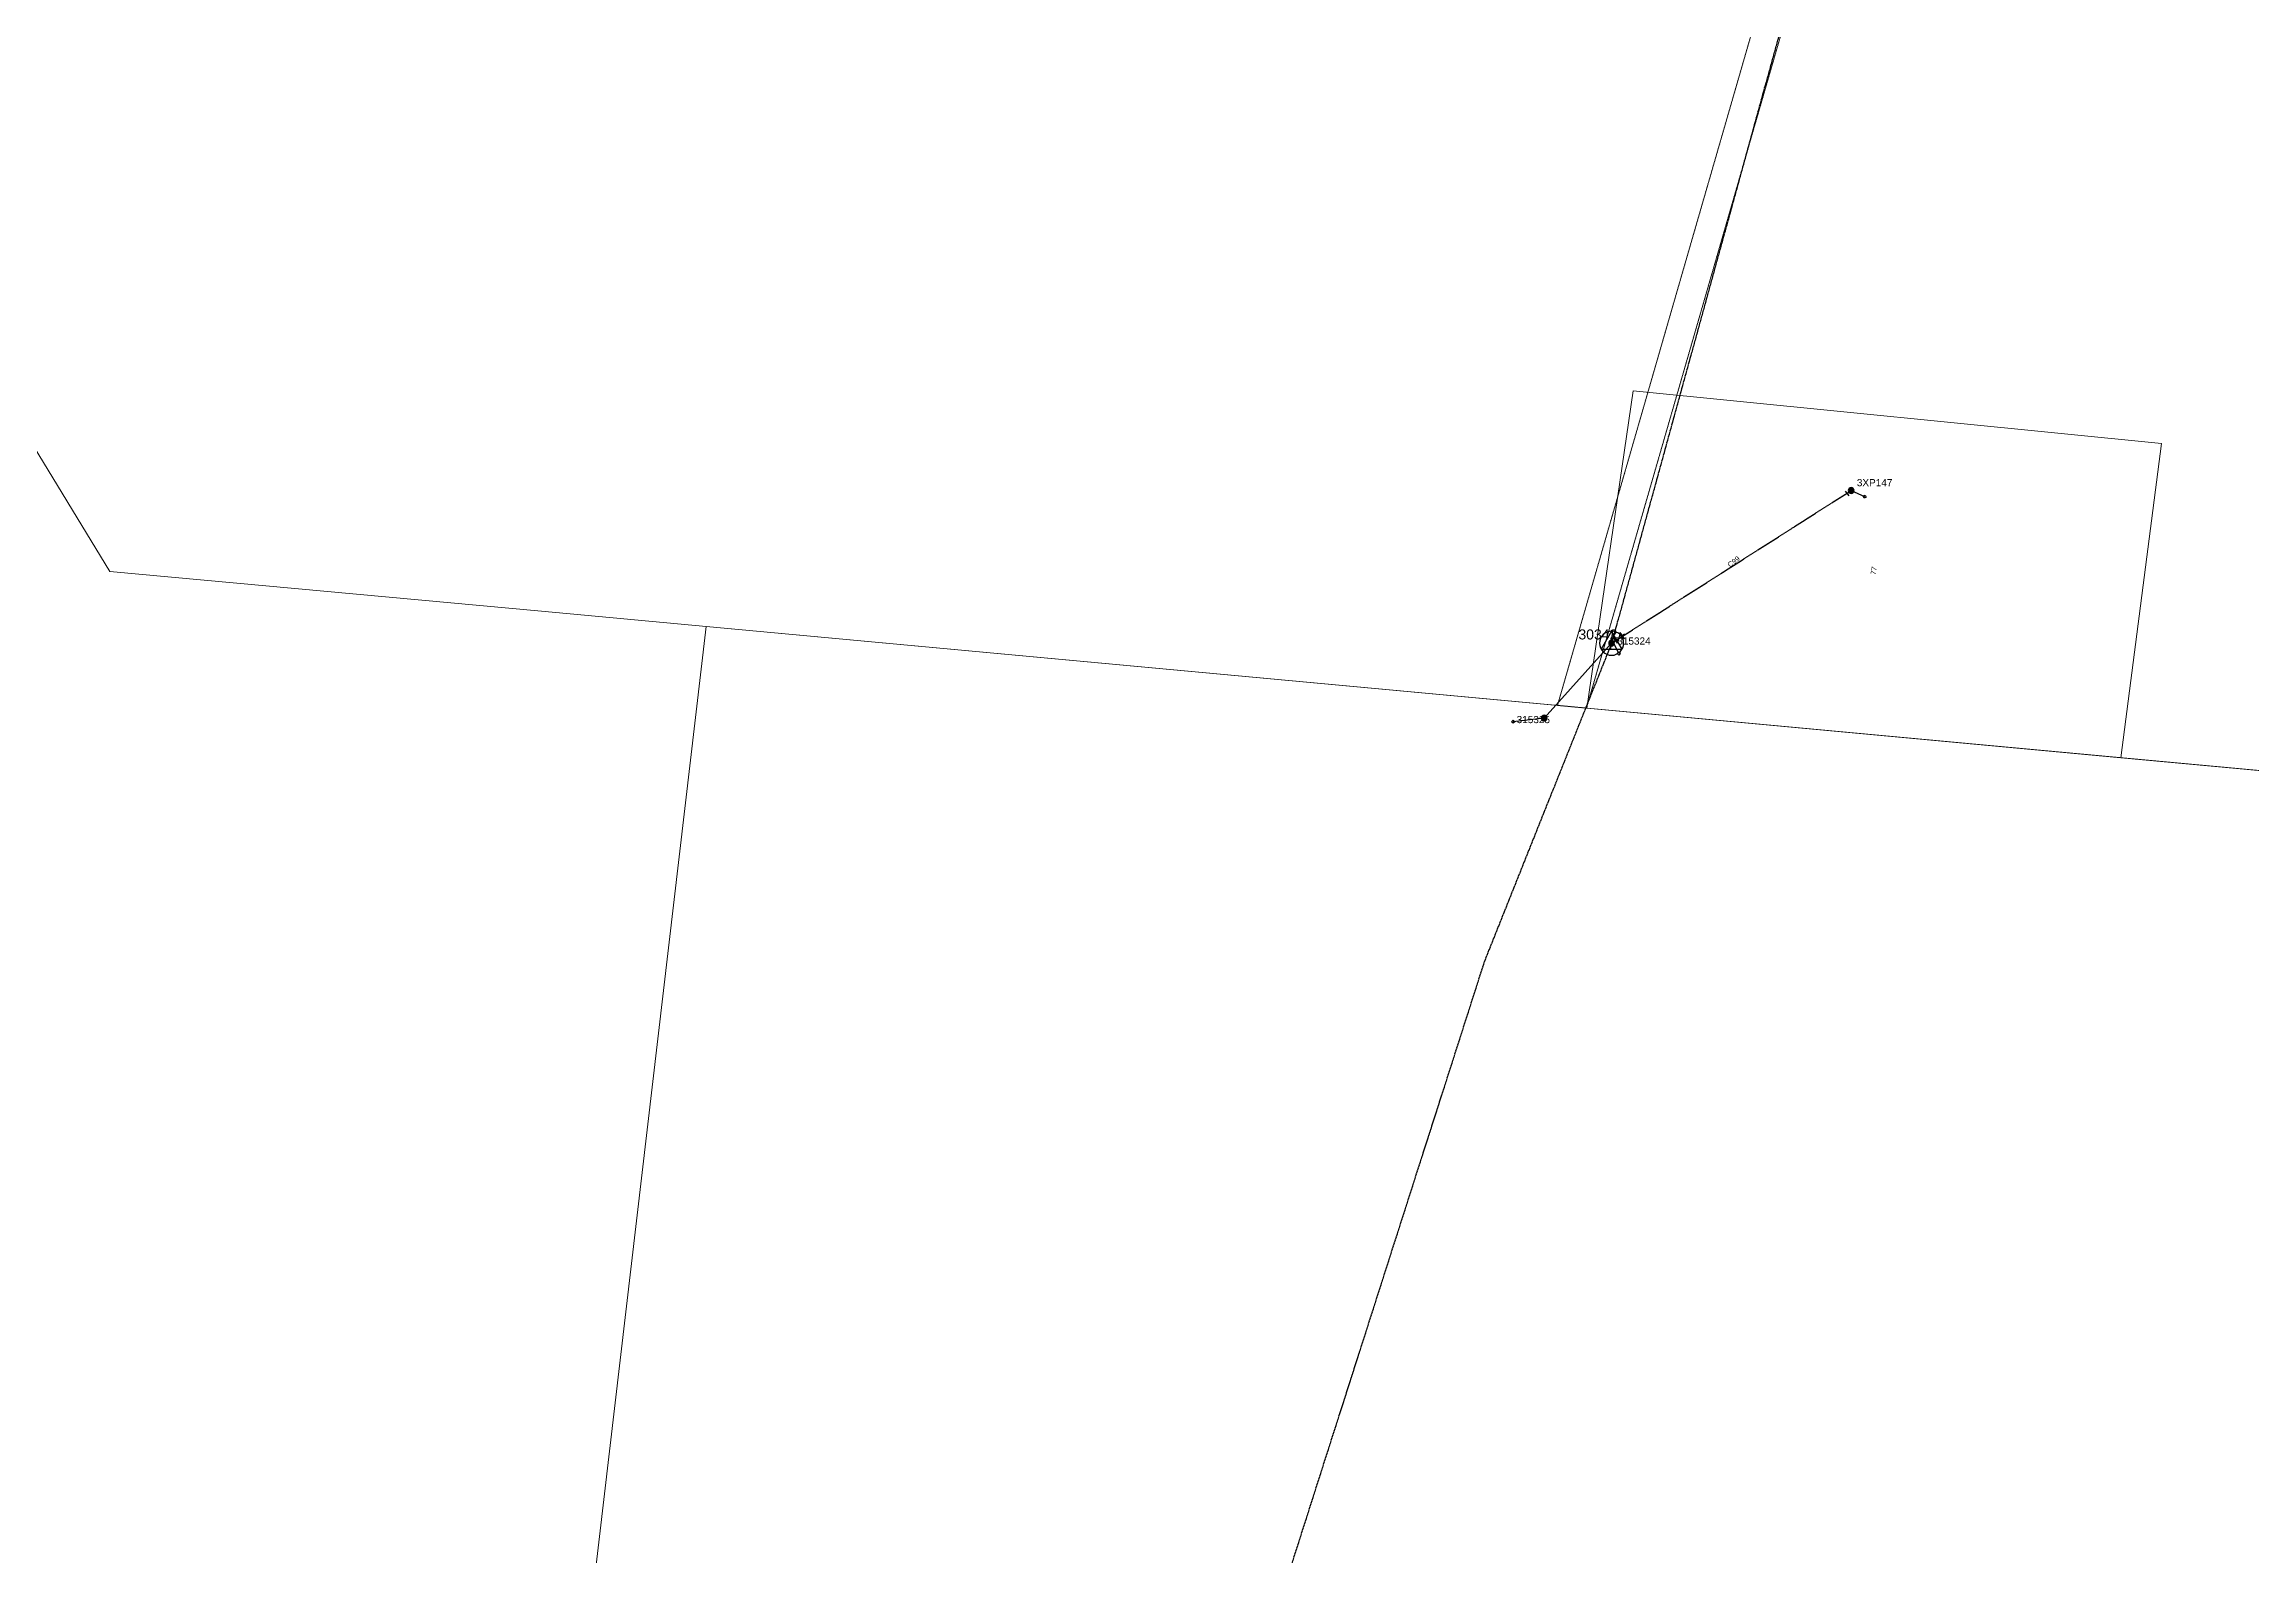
# Model space of a CAD drawing. Header units: metres. Extents: x 257881 to 262822, y 6187520 to 6191911.
# Drawn here: x 258675 to 259447, y 6188401 to 6188930 of the extents above; entities that cross this region are included whole.
import ezdxf
from ezdxf.enums import TextEntityAlignment as Align

# ---------------------------------------------------------------- set-up
doc = ezdxf.new("R2010")
doc.units = ezdxf.units.M
for name, pattern in [('Cable Exist OH', [1, 1, 0]), ('HIDDEN', [0.375, 0.25, -0.125]), ('HIDDEN2', [0.1875, 0.125, -0.0625])]:
    doc.linetypes.add(name, pattern=pattern)
doc.layers.get('0').update_dxf_attribs({"color": 6})
doc.layers.add('Cadastre Land Parcels_SP_EXT', color=8, linetype='Continuous', lineweight=5)
doc.layers.add('Cadastre Other Property_SP_EXT', color=8, linetype='HIDDEN', lineweight=5)
for name, color, linetype in [('Equip_LV_EXT', 7, 'Continuous'), ('Mains_HV_EXT', 7, 'Continuous'), ('Mains_LV_EXT', 7, 'Continuous'), ('Services_SP_EXT', 7, 'Continuous'), ('Sub_SP_TR_HV_LV_EXT', 7, 'Continuous'), ('SupportsOH_SP_TR_HV_LV_SL_EXT', 7, 'Continuous')]:
    doc.layers.add(name, color=color, linetype=linetype)
doc.styles.add('POLE_LABEL', font='arial.ttf')
doc.styles.get("Standard").update_dxf_attribs({"font": 'arial.ttf'})
doc.linetypes.add('Cable E UG', pattern='A,6,-0.5,["E",Standard,S=1.7,R=0,X=0.5,Y=-1],-2.9', length=9.4)

# ---------------------------------------------------------------- blocks, each defined once
blk = doc.blocks.new('SUB_POLE_EXT')
blk.add_wipeout([(0, 4.22), (0.42, 4.2), (0.83, 4.14), (1.21, 4.05), (1.62, 3.9), (1.99, 3.72), (2.35, 3.51), (2.68, 3.26), (2.99, 2.99), (3.28, 2.66), (3.52, 2.34), (3.76, 1.92), (3.9, 1.62), (4.04, 1.23), (4.18, 0.63), (4.22, 0), (4.18, -0.61), (4.06, -1.15), (3.9, -1.62), (3.58, -2.24), (3.22, -2.73), (2.97, -3.01), (2.68, -3.26), (2.36, -3.5), (2, -3.72), (1.64, -3.89), (1.25, -4.03), (0.82, -4.14), (0.42, -4.2), (0, -4.22), (-0.41, -4.2), (-0.8, -4.15), (-1.21, -4.05), (-1.62, -3.9), (-1.99, -3.73), (-2.35, -3.51), (-2.68, -3.26), (-2.96, -3.02), (-3.23, -2.72), (-3.51, -2.35), (-3.71, -2.01), (-3.91, -1.6), (-4.05, -1.21), (-4.16, -0.76), (-4.22, -0.14), (-4.21, 0.39), (-4.14, 0.83), (-4.03, 1.27), (-3.9, 1.63), (-3.71, 2.02), (-3.5, 2.37), (-3.28, 2.67), (-2.99, 2.99), (-2.68, 3.27), (-2.33, 3.52), (-1.98, 3.73), (-1.63, 3.9), (-1.2, 4.05), (-0.78, 4.15), (-0.4, 4.21)])
blk.add_line((2.16, 0.48), (2.16, 0.48, 0))
blk.add_lwpolyline([(-4.22, 0, 1), (4.22, 0, 1)], format="xyb", close=True)
blk.add_lwpolyline([(2.14, 0.52), (0, 4.22), (-3.66, -2.11), (3.66, -2.11)], close=True)
for tag, height, flags, p in [('STREET_CODE', 0.2, 9, (1.5, 0)), ('ASSET_NUM', 3.5, 8, (2, 2)), ('CONSTRUCTED_VOLTAGE', 0.2, 9, (1.5, -0.2)), ('OPERATING_VOLTAGE', 0.2, 9, (1.5, -0.6)), ('OPERATED_BY', 0.2, 9, (1.5, -0.8)), ('ORIENTATION', 0.2, 9, (1.5, -1.2)), ('OWNED_BY', 0.2, 9, (1.5, -1.4)), ('SECONDARY_VOLTAGE', 0.2, 9, (1.5, -1.6)), ('STATE', 0.2, 9, (1.5, -1.8)), ('SUBSTATION_TYPE', 0.2, 9, (1.5, -2)), ('STREETNAME', 0.2, 9, (1.5, -2.8)), ('SUBURB', 0.2, 9, (1.5, -3)), ('Z', 0.2, 1, (1.5, -3.4)), ('NO_PHASES', 0.2, 9, (1.5, -0.4)), ('MAINTAINED_BY', 0.2, 9, (1.5, -1)), ('USAGE', 0.2, 9, (1.5, -2.2)), ('LEGEND', 0.2, 9, (1.5, -2.4)), ('LOCATION', 0.2, 9, (1.5, -2.6)), ('NOTES', 0.2, 9, (1.5, -3.2))]:
    blk.add_attdef(tag, text='', height=height, dxfattribs=dict(flags=flags)).set_placement(p, align=Align.MIDDLE_LEFT)
blk = doc.blocks.new('LV_OH_LINKS_DISTFUSE_EXT')
for p, q in [((0, 0), (0.96, 0)), ((3.84, 0), (4.8, 0))]:
    blk.add_line(p, q)
blk.add_lwpolyline([(3.84, -1.2), (3.84, 1.2), (0.96, -1.2), (0.96, 1.2)], close=True)
at = {"flags": 9}
for tag, p in [('ACTUAL_STATUS', (0, 0)), ('CONSTRUCTED_VOLTAGE', (0, -0.2)), ('OPERATING_VOLTAGE', (0, -0.6)), ('ORIENTATION', (0, -0.8)), ('OWNED_BY', (0, -1)), ('STATE', (0, -1.2)), ('SWITCH_TYPE', (0, -1.4)), ('NO_PHASES', (0, -0.4)), ('USAGE', (0, -1.6)), ('NOTES', (0, -1.8))]:
    blk.add_attdef(tag, text='', height=0.2, dxfattribs=at).set_placement(p, align=Align.MIDDLE_LEFT)
at = {"flags": 1}
blk.add_attdef('Z', (0, 0), '', height=0.2, dxfattribs=at)
blk = doc.blocks.new('CCP_EXT')
blk.add_wipeout([(0, 0.57), (0.57, 0), (0, -0.57), (-0.57, 0)])
blk.add_lwpolyline([(-0.57, 0), (0, 0.57), (0.57, 0), (0, -0.57), (-0.57, 0)])
at = {"flags": 1}
blk.add_attdef('Z', (0, 0), '', height=0.2, dxfattribs=at)
at = {"flags": 9}
for tag, p in [('CCP_TYPE', (0, 0)), ('CONSTRUCTED_VOLTAGE', (0, -0.2)), ('OPERATING_VOLTAGE', (0, -0.6)), ('ORIENTATION', (0, -0.8)), ('OWNED_BY', (0, -1)), ('STATE', (0, -1.8)), ('NO_PHASES', (0, -0.4)), ('USAGE', (0, -1.2)), ('LEGEND', (0, -1.4)), ('LIFE_SUPPORT', (0, -1.6)), ('NOTES', (0, -2))]:
    blk.add_attdef(tag, text='', height=0.2, dxfattribs=at).set_placement(p, align=Align.MIDDLE_LEFT)
blk = doc.blocks.new('POLE_EXT')
blk.add_hatch(color=256).paths.add_polyline_path([(-1, 0, 1), (1, 0, 1)])
blk.add_lwpolyline([(-1, 0, 1), (1, 0, 1)], format="xyb", close=True)
for tag, height, flags, p in [('pNumber', 2.5, 8, (-17.84, 2.07)), ('OWNED_BY', 0.2, 9, (1.35, -0.4)), ('SPECIAL_USE', 0.2, 9, (1.35, -0.8)), ('STATE', 0.2, 9, (1.35, -1)), ('cLV', 0.2, 9, (1.35, -1.4)), ('hDepth', 0.2, 9, (1.35, -1.6)), ('hDia', 0.2, 9, (1.35, -1.8)), ('cHV', 0.2, 9, (1.35, -2)), ('cLinedev', 0.2, 9, (1.35, -3.4)), ('pExisting', 0.2, 9, (1.35, -3.8)), ('pFooting', 0.2, 9, (1.35, -4.4)), ('pNew', 0.2, 9, (1.35, -4.6)), ('pRelocate', 0.2, 9, (1.35, -5)), ('pRemove', 0.2, 9, (1.35, -5.2)), ('pReplace', 0.2, 9, (1.35, -5.4)), ('pStay', 0.2, 9, (1.35, -5.6)), ('pType', 0.2, 9, (1.35, -5.8)), ('cspan', 0.2, 9, (1.35, -6)), ('STREETNAME', 0.2, 9, (1.35, -6.2)), ('SUBURB', 0.2, 9, (1.35, -6.4)), ('OPERATED_BY', 0.2, 9, (1.36, -7.01)), ('PARENT', 0.2, 9, (1.35, -0.6)), ('USAGE', 0.2, 9, (1.35, -1.2)), ('LBRACKET', 0.2, 9, (1.35, -2.2)), ('LExisting', 0.2, 9, (1.35, -2.4)), ('LANTNUMBER', 0.2, 9, (1.35, -2.6)), ('LOther', 0.2, 9, (1.35, -2.8)), ('LRemove', 0.2, 9, (1.35, -3)), ('LEGEND', 0.2, 9, (1.35, -3.2)), ('LOCATION', 0.2, 9, (1.35, -3.6)), ('PFNUMBER', 0.2, 9, (1.35, -4)), ('NEWPFNUMBER', 0.2, 9, (1.35, -4.2)), ('NOTES', 0.2, 9, (1.35, -6.6)), ('MAINTAINED_BY', 0.2, 9, (1.36, -6.81))]:
    blk.add_attdef(tag, text='', height=height, dxfattribs=dict(flags=flags)).set_placement(p, align=Align.MIDDLE_LEFT)
at = {"style": 'POLE_LABEL'}
for tag, height, flags, p in [('STRUCTURE_PLANT_NUMBER', 0.2, 9, (1.35, 0.03)), ('ASSET_NUM', 2.5, 8, (2, 2)), ('STREET_CODE', 0.2, 9, (1.35, -0.2))]:
    blk.add_attdef(tag, text='', height=height, dxfattribs=dict(at, flags=flags)).set_placement(p, align=Align.MIDDLE_LEFT)
at = {"flags": 1}
blk.add_attdef('Z', (1.35, -7.33), '', height=0.2, dxfattribs=at)
blk = doc.blocks.new('End Shackle_EXT')
blk.add_wipeout([(0, 0.25), (1.81, 0.25), (1.82, -0.25), (0, -0.25)])
blk.add_line((1.81, -1), (1.81, 1))
at = {"flags": 1}
blk.add_attdef('Z', (0, 0), '', height=0.2, dxfattribs=at)
at = {"flags": 9}
for tag, p in [('CONNECTOR_TYPE', (0, 0)), ('CONSTRUCTED_VOLTAGE', (0, -0.2)), ('OPERATING_VOLTAGE', (0, -0.6)), ('ORIENTATION', (0, -0.8)), ('OWNED_BY', (0, -1)), ('STATE', (0, -1.2)), ('NO_PHASES', (0, -0.4)), ('USAGE', (0, -1.4)), ('NOTES', (0, -1.6))]:
    blk.add_attdef(tag, text='', height=0.2, dxfattribs=at).set_placement(p, align=Align.MIDDLE_LEFT)

msp = doc.modelspace()

# ---------------------------------------------------------------- linework, layer by layer
at = {"layer": 'Cadastre Land Parcels_SP_EXT', "linetype": 'Continuous'}
msp.add_lwpolyline([(258368.13, 6187881.15), (258409.2, 6187893.54), (258546.91, 6187953.51), (258747.63, 6188013.1), (258804.65, 6188020.91), (258823.94, 6188021.85), (258859.41, 6188325.08), (258868.9, 6188406.2), (258906.41, 6188726.3), (258848.87, 6188731.61), (258697.92, 6188745.54), (258638.36, 6188843.12), (258434.27, 6188866.24), (258386.5, 6188470.16), (258314.43, 6187873.21), (258327.04, 6187873.09), (258368.13, 6187881.15)], close=True, dxfattribs=at)

# ---------------------------------------------------------------- block references
at = {"layer": 'Sub_SP_TR_HV_LV_EXT'}
ref = msp.add_blockref('SUB_POLE_EXT', (259223.1, 6188720.45), dxfattribs=at)
ref.add_attrib('ASSET_NUM', '30342', dxfattribs={"layer": '0', "height": 3.5}).set_placement((259225.1, 6188720.7), align=Align.BOTTOM_RIGHT)

# ---------------------------------------------------------------- texts
at = {"layer": 'Cadastre Land Parcels_SP_EXT'}
msp.add_text('77', height=1.8, rotation=79.34855, dxfattribs=at).set_placement((259315.4, 6188744.26))
at = {"layer": 'Mains_LV_EXT'}
msp.add_text('C99', height=1.8, rotation=37.41729, dxfattribs=at).set_placement((259264.52, 6188746.83))

# ---------------------------------------------------------------- next in the draw order: linework, layer by layer
at = {"layer": 'Cadastre Land Parcels_SP_EXT', "linetype": 'Continuous'}
msp.add_lwpolyline([(258024.11, 6189083.92), (257995.53, 6188925.9), (257993.87, 6188916.74), (257993.79, 6188916.18), (258434.27, 6188866.24), (258638.36, 6188843.12), (258697.92, 6188745.54), (258848.87, 6188731.61), (258906.41, 6188726.3), (259214.46, 6188697.74), (259230.61, 6188808.61), (259415.38, 6188790.25), (259401.16, 6188680.43), (259590.72, 6188662.86), (259632.92, 6189005.83)], dxfattribs=at)
for points in [[(259415.38, 6188790.25), (259230.61, 6188808.61), (259214.46, 6188697.74), (259401.16, 6188680.43), (259415.38, 6188790.25)], [(259548.54, 6188316), (259550.66, 6188336.92), (259590.72, 6188662.86), (258906.41, 6188726.3), (258868.9, 6188406.2), (258859.41, 6188325.08), (258823.94, 6188021.85), (258861.79, 6188023.61), (258867.24, 6188022.86), (258904.53, 6188017.72), (259112.35, 6187966.94), (259182.43, 6187960.43), (259356.14, 6187955.15), (259511.84, 6187949.08), (259548.54, 6188316)]]:
    msp.add_lwpolyline(points, close=True, dxfattribs=at)
at = {"layer": 'Mains_HV_EXT', "linetype": 'Cable E UG'}
msp.add_lwpolyline([(259223.28, 6188722.67), (259223.57, 6188725.16)], dxfattribs=at)

# ---------------------------------------------------------------- next in the draw order: block references
at = {"layer": 'Equip_LV_EXT', "rotation": 36.29217892397972}
msp.add_blockref('LV_OH_LINKS_DISTFUSE_EXT', (259223.69, 6188720.89), dxfattribs=at)

# ---------------------------------------------------------------- next in the draw order: block references
at = {"layer": 'Services_SP_EXT', "rotation": 157.4515467096173}
msp.add_blockref('CCP_EXT', (259311.6, 6188771.71), dxfattribs=at)
at = {"layer": 'Services_SP_EXT'}
for p in [(259225.58, 6188716.8), (259188.71, 6188693.01)]:
    msp.add_blockref('CCP_EXT', p, dxfattribs=at)

# ---------------------------------------------------------------- next in the draw order: linework, layer by layer
at = {"layer": 'Cadastre Other Property_SP_EXT', "linetype": 'HIDDEN2'}
msp.add_lwpolyline([(259297.81, 6189022.78), (259204.18, 6188698.7), (259214.32, 6188697.76), (259298.47, 6188989.04), (259297.81, 6189022.78)], close=True, dxfattribs=at)
at = {"layer": 'Mains_HV_EXT', "linetype": 'Cable Exist OH'}
msp.add_lwpolyline([(259223.1, 6188720.45), (259178.59, 6188609.2), (259134.98, 6188473.05), (259068.68, 6188265.55), (258994.18, 6188031.91)], dxfattribs=at)
at = {"layer": 'Mains_HV_EXT', "linetype": 'Cable E UG'}
for points in [[(259222.82, 6188718.11), (259222.72, 6188720.49)], [(259222.75, 6188720.62), (259223.25, 6188722.57)]]:
    msp.add_lwpolyline(points, dxfattribs=at)
at = {"layer": 'Services_SP_EXT'}
for points in [[(259306.88, 6188773.81), (259311.6, 6188771.71)], [(259223.1, 6188720.45), (259199.55, 6188694.25), (259188.71, 6188693.01)], [(259225.58, 6188716.8), (259223.69, 6188720.89)]]:
    msp.add_lwpolyline(points, dxfattribs=at)

# ---------------------------------------------------------------- next in the draw order: block references
at = {"layer": 'SupportsOH_SP_TR_HV_LV_SL_EXT'}
ref = msp.add_blockref('POLE_EXT', (259223.1, 6188720.45), dxfattribs=at)
ref.add_attrib('ASSET_NUM', '315324', dxfattribs={"layer": '0', "height": 2.5, "style": 'POLE_LABEL'}).set_placement((259225.1, 6188721.2), align=Align.MIDDLE_LEFT)
ref = msp.add_blockref('POLE_EXT', (259199.55, 6188694.25), dxfattribs=at)
ref.add_attrib('ASSET_NUM', '315325', dxfattribs={"layer": '0', "height": 2.5, "style": 'POLE_LABEL'}).set_placement((259201.55, 6188695), align=Align.TOP_RIGHT)

# ---------------------------------------------------------------- next in the draw order: block references
at = {"layer": 'Mains_LV_EXT', "rotation": 216.2924205445186}
msp.add_blockref('End Shackle_EXT', (259306.88, 6188773.81), dxfattribs=at)

# ---------------------------------------------------------------- next in the draw order: linework, layer by layer
at = {"layer": 'Mains_HV_EXT', "linetype": 'Cable Exist OH'}
msp.add_lwpolyline([(259418.97, 6189308.44), (259352.73, 6189191.09), (259223.1, 6188720.45)], dxfattribs=at)
at = {"layer": 'Mains_LV_EXT', "linetype": 'Cable Exist OH'}
msp.add_lwpolyline([(259223.1, 6188720.45), (259306.88, 6188773.81)], dxfattribs=at)

# ---------------------------------------------------------------- next in the draw order: block references
at = {"layer": 'SupportsOH_SP_TR_HV_LV_SL_EXT'}
ref = msp.add_blockref('POLE_EXT', (259306.88, 6188773.81), dxfattribs=at)
ref.add_attrib('ASSET_NUM', '3XP147', dxfattribs={"layer": '0', "height": 2.5, "style": 'POLE_LABEL'}).set_placement((259308.88, 6188774.56), align=Align.BOTTOM_LEFT)

doc.saveas('drawing.dxf')
